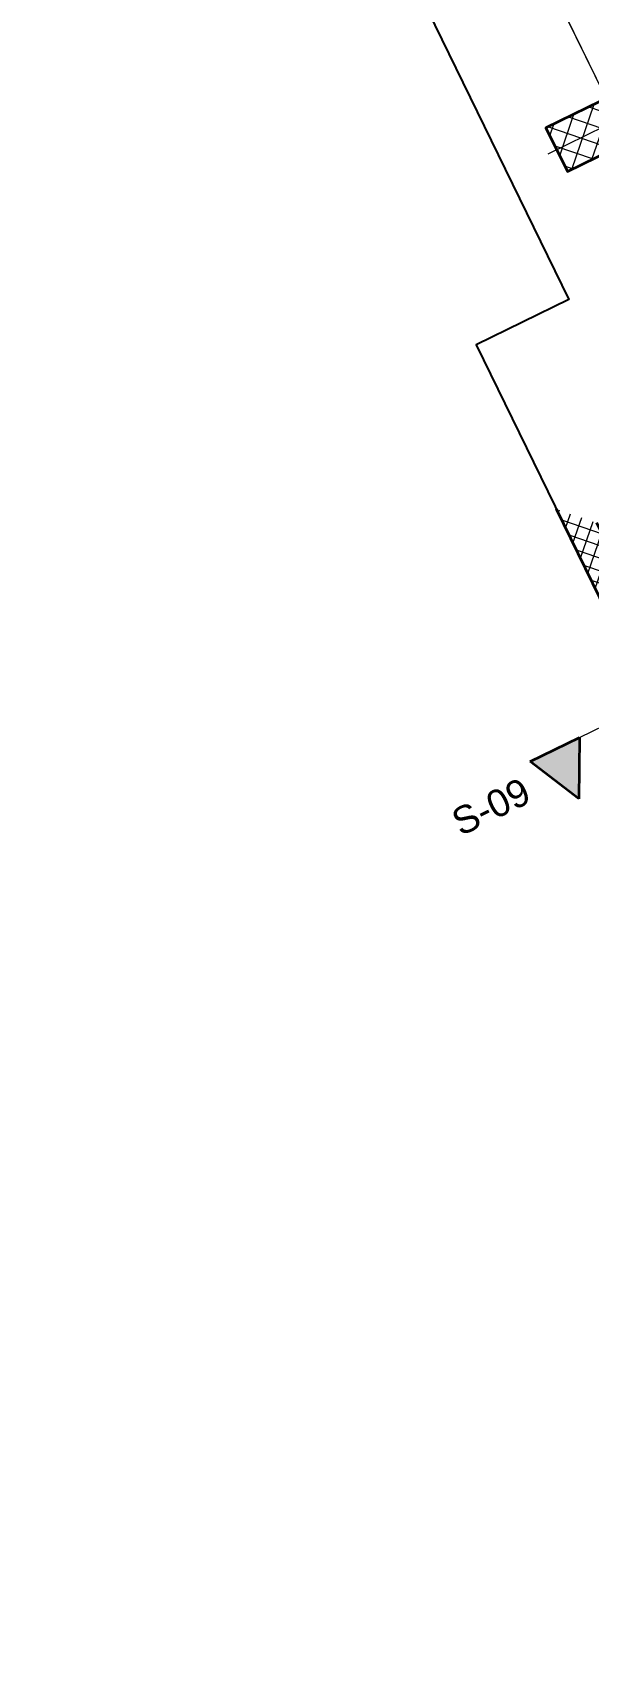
# Model space of a CAD drawing. Header units: metres. Extents: x 7511783 to 7512372, y 4692307 to 4692611.
# Drawn here: x 7512264.56 to 7512269.13, y 4692533.85 to 4692547.16 of the extents above; entities that cross this region are included whole.
import ezdxf

# ---------------------------------------------------------------- set-up
doc = ezdxf.new("R2010")
doc.units = ezdxf.units.M
doc.linetypes.add('Dot & Dashed', pattern=[670.2777624130249, 352.777767181396, -176.388883590699, 0, -141.11111164093])
for name, color, linetype, lineweight in [('A - Muret', 7, 'Continuous', 0), ('A - Muret_Pen_No__101', 252, 'Continuous', 0), ('A - Muret_Pen_No__7', 7, 'Continuous', 0), ('A - Pllaka Themel_Pen_No__42', 8, 'Continuous', 0), ('A - Shtyllat', 7, 'Continuous', 0), ('A1 - Bodrumi -1', 7, 'Continuous', 0), ('garazhat-netw-amiri - b1', 20, 'Continuous', 0), ('Interior - Furniture _Pen_No__42', 8, 'Continuous', 0), ('Marker - Section', 7, 'Continuous', 0), ('Marker - Section_Pen_No__25', 161, 'Continuous', 0), ('Marker - Section_Pen_No__85', 151, 'Continuous', 0), ('Structural - Bearing', 7, 'Continuous', 0), ('Structural - Bearing_Pen_No__20', 1, 'Continuous', 0), ('Structural - Bearing_Pen_No__21', 7, 'Continuous', 0)]:
    doc.layers.add(name, color=color, linetype=linetype, lineweight=lineweight)
doc.styles.add('GENERATED_STYLE_2', font='arialbd.ttf')

# ---------------------------------------------------------------- blocks, each defined once
blk = doc.blocks.new('Slab_1', base_point=(-1850.000000000003, -20500.83600967443))
at = {"layer": 'A - Pllaka Themel_Pen_No__42', "color": 8, "linetype": 'Continuous', "lineweight": 25, "flags": 128}
blk.add_lwpolyline([(-1850.000000000003, -20500.83600967443), (27400.0000000007, -20500.83534970144), (27400.0000000007, 1500), (-1000, 1500), (-999.9999999999992, -8550.830745419275), (-1850.000000000002, -8550.830745419275)], close=True, dxfattribs=at)
blk = doc.blocks.new('Wall_37', base_point=(-1850.000000000002, -8550.830745419275))
at = {"layer": 'A - Muret_Pen_No__101', "linetype": 'Continuous', "lineweight": 13}
h = blk.add_hatch(dxfattribs=at)
h.set_pattern_fill('CONCRETE_BLOCK', color=252, style=0, pattern_type=2)
h.set_pattern_definition([(44.99999999999998, (0, 0), (-68.94290863686237, 68.94290863686243), []), (135.0000000000001, (0, 0), (68.94290863686219, 68.94290863686261), [])])
h.paths.add_polyline_path([(-1850.000000000002, -8550.830745419275), (-1850.000000000003, -19000.83600967442), (-1600.000000000003, -18750.83612022176), (-1600.000000000002, -8800.830745419275)])
at = {"layer": 'A - Muret_Pen_No__7', "color": 7, "linetype": 'Continuous', "lineweight": 35, "flags": 128}
for points in [[(-1850.000000000002, -8550.830745419275), (-1850.000000000003, -19000.83600967442)], [(-1600.000000000003, -18750.83612022176), (-1600.000000000002, -8800.830745419275)]]:
    blk.add_lwpolyline(points, dxfattribs=at)
blk = doc.blocks.new('Column_12', base_point=(-63790.96833503789, 182406.9408084733))
at = {"layer": 'Structural - Bearing', "linetype": 'Continuous', "lineweight": 0}
h = blk.add_hatch(dxfattribs=at)
h.set_pattern_fill('CONCRETE_BLOCK', color=18, style=0, pattern_type=2)
h.set_pattern_definition([(44.99999999999998, (0, 0), (-91.92387818248316, 91.92387818248324), []), (135.0000000000001, (0, 0), (91.9238781824829, 91.92387818248349), [])])
h.paths.add_polyline_path([(-63040.96833503789, 182206.9408084733), (-63040.96833503789, 182606.9408084733), (-64540.96833503789, 182606.9408084733), (-64540.96833503789, 182206.9408084733)])
at = {"layer": 'Structural - Bearing_Pen_No__20', "color": 1, "linetype": 'Continuous', "lineweight": 0}
for p, q in [((-63790.96833503789, 182486.9408084733), (-63790.96833503789, 182686.9408084733)), ((-63870.96833503788, 182406.9408084733), (-64620.96833503788, 182406.9408084733)), ((-63790.96833503789, 182326.9408084733), (-63790.96833503789, 182126.9408084733)), ((-63710.96833503789, 182406.9408084733), (-62960.96833503789, 182406.9408084733))]:
    blk.add_line(p, q, dxfattribs=at)
blk.add_point((-63790.96833503789, 182406.9408084733), dxfattribs=at)
at = {"layer": 'Structural - Bearing_Pen_No__21', "color": 7, "linetype": 'Continuous', "lineweight": 35, "flags": 128}
blk.add_lwpolyline([(-63040.96833503789, 182206.9408084733), (-63040.96833503789, 182606.9408084733), (-64540.96833503789, 182606.9408084733), (-64540.96833503789, 182206.9408084733)], close=True, dxfattribs=at)
blk = doc.blocks.new('Car 05 22')
at = {"layer": 'Interior - Furniture _Pen_No__42', "color": 8, "linetype": 'Continuous', "lineweight": 25}
for p, q in [((1961.117547741, 983.221158223), (1928.938242309, 983.221158223)), ((1928.938242309, 983.221158223), (1957.843908175, 858.0544967500001)), ((1996.903176747, 974.9060932165999), (1961.117547741, 983.221158223)), ((2026.89661068, 945.007687052), (1996.903176747, 974.9060932165999)), ((2054.5732194, 897.577022836), (2026.89661068, 945.007687052)), ((-585.227090103, 801.027979058), (-706.3378894982, 775.7872218095)), ((-483.1389679684001, 817.2581826864), (-585.227090103, 801.027979058)), ((-372.3345973750002, 830.229933465), (-483.1389679684001, 817.2581826864)), ((-251.752794228, 841.043733947), (-372.3345973750002, 830.229933465)), ((-168.2198443133, 844.6061713611999), (-251.752794228, 841.043733947)), ((-78.35772569479998, 850.6357850930001), (-168.2198443133, 844.6061713611999)), ((-24.036324899, 852.2918850640001), (-78.35772569479998, 850.6357850930001)), ((40.3182760438, 852.3336850629998), (-24.036324899, 852.2918850640001)), ((230.8030912739, 845.5192631063), (40.3182760438, 852.3336850629998)), ((124.560977278, 791.3967861309999), (129.0398444, 820.4687779309999)), ((129.0398444, 820.4687779309999), (138.886242882, 832.3883788069998)), ((138.886242882, 832.3883788069998), (165.168377873, 840.275885275)), ((165.168377873, 840.275885275), (194.733578306, 844.324685204)), ((194.733578306, 844.324685204), (230.803091274, 845.519263106)), ((210.873013229, 809.2317387879999), (418.0703055720001, 816.1926024380003)), ((400.0158099590001, 847.596806379), (230.8030912739, 845.5192631063)), ((590.7241636140001, 851.6786068920001), (400.0158099590001, 847.596806379)), ((856.5325990199999, 856.169707455), (590.7241636140001, 851.6786068920001)), ((1129.8609284, 858.5331077519999), (856.5325990199999, 856.169707455)), ((1115.14443198, 808.948201529), (1108.59023357, 773.98329714)), ((1119.51383092, 833.2672045809999), (1115.14443198, 808.948201529)), ((1120.16623076, 836.3248049650001), (1119.51383092, 833.2672045809999)), ((1120.69723063, 838.160005195), (1120.16623076, 836.3248049650001)), ((1129.8609284, 858.5331077519999), (1120.69723063, 838.160005195)), ((1536.1071561, 860.3802508980001), (1129.8609284, 858.5331077519999)), ((1162.63563846, 830.4777734580001), (1220.13025657, 829.0713745190002)), ((1220.13025657, 829.0713745190002), (1369.65750367, 831.489072695)), ((1957.843908175, 858.0544967500001), (1536.1071561, 860.3802508980001)), ((1957.84390817, 858.0544967500001), (1977.22141076, 777.427813481)), ((2067.91700908, 857.6794056350001), (2054.5732194, 897.577022836)), ((2063.35562216, 792.2740022800001), (2070.42572439, 799.8521965630001)), ((2119.91703998, 857.4374531180001), (2067.91700908, 857.6794056350001)), ((2075.28112592, 835.6608695470001), (2067.91700908, 857.6794056350001)), ((2070.42572439, 799.8521965630001), (2075.2191259, 809.3983893609999)), ((2075.2191259, 809.3983893609999), (2075.28112592, 835.6608695470001)), ((2193.165590015, 856.4504063259001), (2119.91703998, 857.4374531180001)), ((2148.02030692, 790.4828861469999), (2166.81146925, 813.814537484)), ((2166.81146925, 813.814537484), (2182.27381684, 834.081841238)), ((2182.27381684, 834.081841238), (2193.16559002, 856.4504063260001)), ((2808.01466132, 852.5547640039999), (2193.165590015, 856.4504063259001)), ((2855.711363900001, 852.6327640009998), (2808.01466132, 852.5547640039999)), ((2808.01466132, 852.5547640039999), (2876.86636504, 843.317264394)), ((2891.44016583, 852.5287640049999), (2855.711363900001, 852.6327640009998)), ((2876.86636504, 843.317264394), (2954.16376923, 813.731165643)), ((2922.51356751, 852.034364026), (2891.44016583, 852.5287640049999)), ((2904.11849592, 832.8863289209997), (2905.06820589, 832.8379901159999)), ((2945.17226874, 849.4061641369999), (2922.51356751, 852.034364026)), ((2989.61447115, 839.6482645490003), (2945.17226874, 849.4061641369999)), ((2954.16376923, 813.731165643), (3075.78877375, 774.6896785450001)), ((3013.55027244, 833.064864827), (2989.61447115, 839.6482645490003)), ((3154.26138006, 782.5577669589998), (3013.55027244, 833.064864827)), ((-815.0478655078, 667.7598955197002), (-855.0523550635, 511.0116477078998)), ((-784.8200333720001, 721.8124613509999), (-815.0478655078, 667.7598955197002)), ((-757.6903274910002, 747.022066986), (-784.8200333720001, 721.8124613509999)), ((-768.2719792499998, 602.2788720830002), (-750.577082573, 669.7773949330001)), ((-706.3378894982, 775.7872218095), (-757.6903274910002, 747.022066986)), ((-729.425104913, 716.3992494200002), (-750.577082573, 669.7773949330001)), ((-701.0941271610001, 743.2591195180001), (-729.425104913, 716.3992494200002)), ((-664.8727541800001, 760.961322365), (-701.0941271610001, 743.2591195180001)), ((-626.571782751, 772.4860242179999), (-664.8727541800001, 760.961322365)), ((-594.8871138119998, 778.4895580349998), (-626.571782751, 772.4860242179999)), ((125.693926866, 743.8968737240001), (124.560977278, 791.3967861309999)), ((327.3887276080001, 761.920895626), (125.394377448, 756.455747737)), ((132.429139117, 722.8048827370001), (125.693926866, 743.8968737240001)), ((146.670770152, 710.6062742990001), (132.429139117, 722.8048827370001)), ((171.252864179, 696.6287725440001), (146.670770152, 710.6062742990001)), ((212.566754139, 676.5412700230002), (171.252864179, 696.6287725440001)), ((266.3151410770001, 654.566867265), (212.566754139, 676.5412700230002)), ((521.9507803269998, 764.6728959719999), (327.3887276080001, 761.920895626)), ((339.1227247570001, 683.1192857359999), (329.5580559370001, 633.8673348859999)), ((355.2943663540001, 762.315609428), (339.1227247570001, 683.1192857359999)), ((357.2289958010001, 683.375391506), (346.76505809, 629.492778784)), ((373.4006373970002, 762.5717151969999), (357.2289958010001, 683.375391506)), ((813.627009446, 769.327996556), (521.9507803269998, 764.6728959719999)), ((1108.59023357, 773.98329714), (813.627009446, 769.327996556)), ((1036.25651944, 772.8416796290002), (996.5002997029998, 578.7916468290002)), ((1041.96657906, 578.0240872360001), (1107.56627095, 773.967136299)), ((1173.32542975, 774.895061201), (1090.33970038, 577.89253068)), ((1108.59023357, 773.98329714), (1537.61805657, 780.025947399)), ((1537.61805657, 780.025611521), (1974.99295641, 786.0764425990001)), ((2000.39650233, 701.591770694), (1730.35620914, 633.8338533080002)), ((1939.15395607, 686.22492547), (1995.917261, 777.427813481)), ((1977.22141076, 777.427813481), (2019.59119012, 777.427813481)), ((2000.39650233, 701.591770694), (2213.53100788, 762.9814866290001)), ((2019.59119012, 777.427813481), (2044.48611622, 783.069509224)), ((2044.48611622, 783.069509224), (2063.35562216, 792.2740022800001)), ((2068.68333559, 787.696981005), (2065.39356605, 794.4584027669999)), ((2068.68333559, 787.696981005), (2148.02030692, 790.4828861469999)), ((2106.51930118, 732.1586113790001), (2148.02030692, 790.4828861469999)), ((2122.045506540001, 659.9572884350001), (2293.79610906, 697.6509877739999)), ((2148.02030692, 790.4828861469999), (2205.61920777, 792.204186117)), ((2205.61920777, 792.204186117), (2227.21980808, 791.0038861380001)), ((2226.59190807, 769.8777067159999), (2213.53100788, 762.9814866290001)), ((2213.53100788, 762.9814866290001), (2238.34670825, 752.240186817)), ((2234.36910819, 773.9630864369999), (2226.59190807, 769.8828865080001)), ((2227.21980808, 791.0038861380001), (2232.61990816, 790.029986155)), ((2232.61990816, 790.029986155), (2237.93539134, 787.2871225249999)), ((2238.46067648, 776.864360243), (2234.36910819, 773.9630864369999)), ((2240.81890828, 784.03918626), (2237.93539134, 787.2871225249999)), ((2238.34670825, 752.240186817), (2258.53170854, 739.717487037)), ((2238.46067648, 776.864360243), (2240.85090828, 780.5209863219999)), ((2240.85090828, 780.5209863219999), (2240.81890828, 784.03918626)), ((2258.53170854, 739.717487037), (2269.0398087, 731.086787188)), ((2269.0398087, 731.086787188), (2278.83550884, 721.965087348)), ((2278.83550884, 721.965087348), (2293.79610906, 697.6509877739999)), ((2293.79610906, 697.6509877739999), (2317.1870094, 700.7385877199999)), ((2293.79610906, 697.6386630720001), (2293.79610906, 697.6509877739999)), ((2317.1870094, 700.7385877199999), (2345.74280982, 702.7498876850001)), ((2355.134199750001, 639.912801441), (2317.1870094, 700.7385877199999)), ((2345.74280982, 702.7498876850001), (2378.929310310001, 702.0184876970001)), ((2410.10490185, 649.1086815510001), (2378.929310310001, 702.0184876970001)), ((2378.929310310001, 702.0184876970001), (2410.57231077, 694.2028878339999)), ((2410.57231077, 694.2028878339999), (2410.58631694, 694.1782473540001)), ((2428.73881104, 681.7061880529999), (2410.57231077, 694.2028878339999)), ((2428.73881104, 681.7061880529999), (2457.25830016, 700.035535323)), ((2428.77597173, 681.700745325), (2428.73881104, 681.7061880529999)), ((2428.77597173, 681.700745325), (2456.66545813, 639.8418234830003)), ((2457.25830016, 700.035535323), (2535.4819126, 697.9905877680001)), ((2535.422612600001, 697.9916562040003), (2673.21491462, 695.5089878119999)), ((2535.46586986, 697.9894090810001), (2535.4819126, 697.988971943)), ((2673.21491462, 695.5089878119999), (2787.200816290001, 691.4809878819998)), ((2787.200816290001, 691.4809878819998), (2868.415817480001, 687.223087957)), ((2868.395882330001, 687.22488671), (2959.72331881, 678.984388101)), ((2959.72331881, 678.984388101), (2868.415817480001, 687.1969879569999)), ((2959.72331881, 678.984388101), (3047.2313201, 666.2002883250001)), ((3022.47491973, 758.305686711), (3023.66221975, 762.4851866380001)), ((3024.49924208, 753.7186598590001), (3022.47491973, 758.305686711)), ((3023.66221975, 762.4851866380001), (3034.64521991, 765.0503865930001)), ((3037.91041996, 743.452886971), (3024.49924208, 753.7186598590001)), ((3034.64521991, 765.0503865930001), (3046.93432009, 763.817386614)), ((3050.61522015, 730.6688871950001), (3037.91041996, 743.452886971)), ((3046.93432009, 763.817386614), (3060.9451203, 762.9292866300001)), ((3047.20992906, 666.2041971140001), (3100.00912087, 656.556188494)), ((3064.50712035, 714.6457874760001), (3050.61522015, 730.6688871950001)), ((3060.9451203, 762.9292866300001), (3089.85712072, 757.3861867269998)), ((3076.97452053, 697.807687771), (3064.50712035, 714.6457874760001)), ((3100.48402088, 763.1120866269999), (3075.78877375, 774.6896785450001)), ((3100.00912087, 656.556188494), (3076.97452053, 697.807687771)), ((3089.85712072, 757.3861867269998), (3108.43932099, 751.4304868319999)), ((3114.13862108, 753.3111867989999), (3100.48402088, 763.1120866269999)), ((3108.43932099, 751.4304868319999), (3122.8656212, 746.4359869189999)), ((3122.8656212, 746.4359869189999), (3114.13862108, 753.3111867989999)), ((3170.0706946, 726.5554905960001), (3122.8656212, 746.4359869189999)), ((3235.883818752, 747.6101556219), (3154.26138006, 782.5577669589998)), ((3211.69204952, 701.0151137130001), (3170.0706946, 726.5554905960001)), ((3254.25934432, 663.1775183300001), (3211.69204952, 701.0151137130001)), ((3269.07948628, 728.3294692490001), (3235.883818752, 747.6101556219)), ((3298.56678787, 705.6390702070001), (3269.07948628, 728.3294692490001)), ((3337.33388997, 663.3806719909999), (3298.56678787, 705.6390702070001)), ((-768.2719792499998, 602.2788720830002), (-782.764796709, 510.0106247469999)), ((-764.3441764490001, 617.261773195), (-665.728145997, 623.9546285630003)), ((-665.728145997, 623.9546285630003), (-500.877431885, 634.180288886)), ((-500.877431885, 634.180288886), (-383.0238853850001, 641.9613403830001)), ((-383.0238853850001, 641.9613403830001), (-274.220886173, 631.318400078)), ((-274.220886173, 631.318400078), (-56.404854203, 600.536895199)), ((-56.404854203, 600.536895199), (145.941775497, 566.5900898169999)), ((145.941775497, 566.5900898169999), (233.261172115, 552.312592089)), ((233.261172115, 552.312592089), (315.3092800730001, 541.359190513)), ((319.4903281550001, 636.426864989), (266.3151410770001, 654.566867265)), ((315.2936019620001, 541.3606176840001), (384.2945810830001, 535.0794906230001)), ((392.7088835140001, 617.8124267930001), (319.4903281550001, 636.426864989)), ((384.2815104790001, 535.080362318), (454.174320738, 530.4191213629999)), ((474.8166917820001, 607.1053878569999), (392.7088835140001, 617.8124267930001)), ((521.3449804749999, 601.6186871690002), (474.8166917820001, 607.1053878569999)), ((569.9935686519999, 596.8381865689998), (521.3449804749999, 601.6186871690002)), ((652.59274858, 590.9845858339997), (569.9935686519999, 596.8381865689998)), ((772.8388193580001, 584.9903850819998), (652.59274858, 590.9845858339997)), ((907.2666866909999, 580.298084493), (772.8388193580001, 584.9903850819998)), ((1041.96657906, 578.0240872360001), (907.2666866909999, 580.298084493)), ((1227.79815085, 577.5186957939999), (1041.96657906, 578.0240872360001)), ((1316.09897866, 580.475793563), (1227.79815085, 577.5186957939999)), ((1403.02450604, 584.4121905939998), (1316.09897866, 580.475793563)), ((1483.8761315, 590.1361862749999), (1403.02450604, 584.4121905939998)), ((1562.00595611, 600.596478384), (1483.8761315, 590.1361862749999)), ((1510.85529759, 527.5929907539999), (1554.25309822, 533.0576906580001)), ((1554.25309822, 533.0576906580001), (1596.82961355, 540.969674969)), ((1730.35620914, 633.8338533080002), (1562.00595611, 600.596478384)), ((1597.28918852, 541.1774857889999), (1596.65116701, 540.8889849259999)), ((1610.72419049, 544.0665862469999), (1779.61280153, 581.7538898049997)), ((1779.61280153, 581.7538898049997), (1952.84760406, 621.338789111)), ((1952.84760406, 621.338789111), (2122.045506540001, 659.9572884350001)), ((2379.77420337, 575.387091212), (2355.13301598, 639.9159014410001)), ((2397.334105950001, 514.2584815219999), (2379.77250853, 575.3929912130001)), ((2436.02871163, 583.2244924540001), (2410.10490185, 649.1086815510001)), ((2453.63941421, 521.616582688), (2436.02871163, 583.2244924540001)), ((2456.66545813, 639.8418234830003), (2487.236391870001, 574.2621729599999)), ((2487.236391870001, 574.2621729599999), (2491.79934275, 562.0052962960001)), ((2491.79994982, 562.0052962960001), (2517.90263133, 477.034766618)), ((3152.92075342, 553.873393456), (3100.00912087, 656.556188494)), ((3189.62073735, 475.569766106), (3152.92075342, 553.873393456)), ((3301.867263790001, 602.80900872), (3254.25934432, 663.1775183300001)), ((3301.867263790001, 602.80900872), (3346.015513130001, 501.4217980699999)), ((3374.49419199, 603.583974516), (3337.33388997, 663.3806719909999)), ((3418.40079436, 512.7439783509999), (3374.49419199, 603.583974516)), ((-855.0523550635, 511.0116477078998), (-874.6778528530002, 344.9579771100001)), ((-782.7621654889999, 510.027376359), (-794.5333543099999, 390.6265818930001)), ((454.170282107, 530.4193907049998), (526.242583163, 526.2868907769997)), ((526.2331313149998, 526.2873073839999), (627.7018846490002, 521.814890855)), ((627.698546207, 521.8149872519999), (756.75876515, 518.0884218199999)), ((756.75876515, 518.0884218199999), (1322.62824821, 518.052230308)), ((1322.62824821, 518.052230308), (1420.49779626, 521.652890858)), ((1420.49066257, 521.652523245), (1466.64156934, 524.030772681)), ((1466.62639694, 524.0299908169999), (1510.87647584, 527.594696836)), ((2419.31580918, 395.7362626700001), (2397.33316008, 514.2635815229997)), ((2477.61661773, 401.0764635800001), (2453.63941421, 521.616582688)), ((2493.88922012, 269.050242651), (2477.61661773, 401.0764635800001)), ((2517.90263133, 477.034766618), (2537.54372273, 384.0810341510001)), ((3199.39883308, 466.7584630290001), (3189.62073735, 475.569766106)), ((3220.69886845, 454.388540188), (3199.39883308, 466.7584630290001)), ((3256.10680826, 439.2417534179999), (3220.67662376, 454.4014587129999)), ((3288.390194130001, 425.101248479), (3256.10680826, 439.2417534179999)), ((3319.36158057, 408.41284265), (3288.390194130001, 425.101248479)), ((3353.46269085, 384.2512837760001), (3319.36158057, 408.41284265)), ((3346.015513130001, 501.4217980699999), (3374.297465860001, 419.557472908)), ((3391.09039087, 344.247647689), (3374.297465860001, 419.557472908)), ((3457.47689648, 393.0984834030001), (3418.40079436, 512.7439783509999)), ((-874.6778528530002, 344.9579771100001), (-882.944054645, 194.680643518)), ((-794.5333543099999, 390.6265818930001), (-802.4328468090001, 258.715288008)), ((2433.73206705, 266.091642182), (2419.31580918, 395.7362626700001)), ((2503.10292147, 133.173421111), (2493.88922012, 269.050242651)), ((2537.54372273, 384.0810341510001), (2551.45611664, 285.6281997640001)), ((2551.45611664, 285.6281997640001), (2559.71041303, 193.693567653)), ((3321.23357975, 370.497229407), (3320.99727986, 362.132926485)), ((3320.99727986, 362.132926485), (3338.31527228, 276.8564967000001)), ((3324.654278260001, 377.297531782), (3321.23357975, 370.497229407)), ((3328.30797666, 379.591332583), (3324.654278260001, 377.297531782)), ((3338.468372210001, 379.4523325350001), (3328.30797666, 379.591332583)), ((3338.31527228, 276.8564967000001), (3351.882966340001, 172.661960307)), ((3363.640761200001, 357.811724976), (3338.468372210001, 379.4523325350001)), ((3377.182392130001, 359.9734848010001), (3353.46269085, 384.2512837760001)), ((3396.66521323, 315.8049103040001), (3363.640761200001, 357.811724976)), ((3391.09039087, 344.247647689), (3377.182392130001, 359.9734848010001)), ((3408.0703938, 289.3779877820001), (3396.66521323, 315.8049103040001)), ((3408.0703938, 289.3779877820001), (3413.77629411, 267.259988716)), ((3413.77548775, 267.2641933500001), (3418.45445829, 242.866384828)), ((3468.34279707, 330.9338860280001), (3457.47689648, 393.0984834030001)), ((3474.4914974, 263.721088865), (3468.34279707, 330.9338860280001)), ((-882.944054645, 194.680643518), (-885.3767076889999, 0)), ((-802.4328468090001, 258.715288008), (-806.8131426489999, 124.936494209)), ((2441.61713002, 131.955220918), (2433.73181129, 266.093942182)), ((2506.01959488, -3.86e-13), (2503.10292147, 133.173421111)), ((2559.71041303, 193.693567653), (2564.38081099, 101.185635342)), ((3351.882966340001, 172.661960307), (3358.343763510001, 75.87012649980001)), ((3418.452194370001, 242.878189745), (3424.044894670001, 200.723791525)), ((3424.044894670001, 200.723791525), (3427.72848251, 152.023715234)), ((3432.36383112, 39.98011396419999), (3427.72848251, 152.023715234)), ((3478.33319761, 199.917191559), (3474.4914974, 263.721088865)), ((3479.35651311, 164.9481933352), (3478.33319761, 199.917191559)), ((3489.519598210001, 164.9481933352), (3479.35651311, 164.9481933352)), ((3489.519598210001, -164.9481933352), (3489.519598210001, 164.9481933352)), ((-885.3767076889999, 0), (-882.944054645, -194.680643518)), ((-806.8131426489999, 124.936494209), (-808.0470753050001, 0)), ((-806.8131426489999, -124.936494209), (-808.0470753050001, 1.477e-13)), ((2444.0197128, -0.0273000043277), (2441.61701245, 131.957220918)), ((2444.0197128, 0.0273000043271), (2441.61701245, -131.957220918)), ((2564.38081099, 101.185635342), (2566.01761027, -0.00610000213065)), ((2564.38081099, -101.185635342), (2566.01761027, 0.00610000212997)), ((3353.95786543, 27.8932505984), (3358.343763510001, 75.87012649980001)), ((3353.95786543, 27.8932505984), (3353.95786543, -0.7649002671629999)), ((3353.95786543, -27.8932505984), (3353.95786543, 0.7649002671619999)), ((3370.89075802, 11.74110410089999), (3370.32315827, -0.7649002671629999)), ((3370.89075802, -11.74110410089999), (3370.32315827, 0.7649002671619999)), ((3372.49235732, 23.6550082622), (3370.89075802, 11.74110410089999)), ((3376.267285060001, 38.99395092400001), (3372.49235732, 23.6550082622)), ((3381.98685317, 46.5714162664), (3376.267285060001, 38.99395092400001)), ((3386.21005132, 48.3522168884), (3381.98685317, 46.5714162664)), ((3386.21005132, 48.3522168884), (3394.28954778, 48.3522168884)), ((3398.51284593, 46.5714162664), (3394.28954778, 48.3522168884)), ((3404.23226311, 38.99375151340001), (3398.51284593, 46.5714162664)), ((3404.23226311, 38.99375151340001), (3408.00714178, 23.6550082622)), ((3408.00714178, 23.6550082622), (3409.766541010001, 8.055102813469999)), ((3409.766541010001, 8.055102813469999), (3409.766541010001, -4.961e-13)), ((3431.76949509, 57.3729975776), (3431.76949509, 56.7710829698)), ((3432.04453126, -0.0109000038072), (3432.36383112, 39.98011396419999)), ((3432.04453126, 0.0109000038063), (3432.36383112, -39.98011396419999)), ((-802.4328468090001, -258.715288008), (-806.8131426489999, -124.936494209)), ((2441.61713002, -131.955220918), (2433.73181129, -266.093942182)), ((2506.01959488, -2.78e-13), (2503.10292147, -133.173421111)), ((2559.71041303, -193.693567653), (2564.38081099, -101.185635342)), ((3351.882966340001, -172.661960307), (3358.343763510001, -75.87012649980001)), ((3353.95786543, -27.8932505984), (3358.343763510001, -75.87012649980001)), ((3372.49235732, -23.6550082622), (3370.89075802, -11.74110410089999)), ((3376.267285060001, -38.99395092400001), (3372.49235732, -23.6550082622)), ((3381.98685317, -46.5714162664), (3376.267285060001, -38.99395092400001)), ((3386.21005132, -48.3522168884), (3381.98685317, -46.5714162664)), ((3386.21005132, -48.3522168884), (3394.28954778, -48.3522168884)), ((3398.51284593, -46.5714162664), (3394.28954778, -48.3522168884)), ((3404.23226311, -38.99375151340001), (3398.51284593, -46.5714162664)), ((3404.23226311, -38.99375151340001), (3408.00714178, -23.6550082622)), ((3408.00714178, -23.6550082622), (3409.766541010001, -8.055102813469999)), ((3409.766541010001, -8.055102813469999), (3409.766541010001, -3.892e-13)), ((3432.36383112, -39.98011396419999), (3427.72848251, -152.023715234)), ((3431.76949509, -57.3729975776), (3431.76949509, -56.7710829698)), ((-882.944054645, -194.680643518), (-874.6778528530002, -344.9579771100001)), ((-794.5333543099999, -390.6265818930001), (-802.4328468090001, -258.715288008)), ((2433.73206705, -266.091642182), (2419.31580918, -395.7362626700001)), ((2503.10292147, -133.173421111), (2493.88922012, -269.050242651)), ((2551.45611664, -285.6281997640001), (2559.71041303, -193.693567653)), ((3338.31527228, -276.8564967000001), (3351.882966340001, -172.661960307)), ((3413.77548775, -267.2641933500001), (3418.45445829, -242.866384828)), ((3418.452194370001, -242.878189745), (3424.044894670001, -200.723791525)), ((3424.044894670001, -200.723791525), (3427.72848251, -152.023715234)), ((3468.34279707, -330.9338860280001), (3474.4914974, -263.721088865)), ((3474.4914974, -263.721088865), (3478.33319761, -199.917191559)), ((3478.33319761, -199.917191559), (3479.35651311, -164.9481933352)), ((3479.35651311, -164.9481933352), (3489.519598210001, -164.9481933352)), ((-874.6778528530002, -344.9579771100001), (-855.0523550635, -511.0116477078998)), ((-782.7621654889999, -510.027376359), (-794.5333543099999, -390.6265818930001)), ((2419.31580918, -395.7362626700001), (2397.33316008, -514.2635815229997)), ((2493.88922012, -269.050242651), (2477.61661773, -401.0764635800001)), ((2517.90263133, -477.034766618), (2537.54372273, -384.0810341510001)), ((2537.54372273, -384.0810341510001), (2551.45611664, -285.6281997640001)), ((3353.46269085, -384.2512837760001), (3319.36158057, -408.41284265)), ((3320.99727986, -362.132926485), (3338.31527228, -276.8564967000001)), ((3321.23357975, -370.497229407), (3320.99727986, -362.132926485)), ((3324.654278260001, -377.297531782), (3321.23357975, -370.497229407)), ((3328.30797666, -379.591332583), (3324.654278260001, -377.297531782)), ((3338.468372210001, -379.4523325350001), (3328.30797666, -379.591332583)), ((3363.640761200001, -357.811724976), (3338.468372210001, -379.4523325350001)), ((3377.182392130001, -359.9734848010001), (3353.46269085, -384.2512837760001)), ((3396.66521323, -315.8049103040001), (3363.640761200001, -357.811724976)), ((3391.09039087, -344.247647689), (3374.297465860001, -419.557472908)), ((3391.09039087, -344.247647689), (3377.182392130001, -359.9734848010001)), ((3408.0703938, -289.3779877820001), (3396.66521323, -315.8049103040001)), ((3408.0703938, -289.3779877820001), (3413.77629411, -267.259988716)), ((3418.40079436, -512.7439783509999), (3457.47689648, -393.0984834030001)), ((3457.47689648, -393.0984834030001), (3468.34279707, -330.9338860280001)), ((-855.0523550635, -511.0116477078998), (-815.0478655078, -667.7598955197002)), ((-768.2719792499998, -602.2788720830002), (-782.764796709, -510.0106247469999)), ((384.2815104790001, -535.080362318), (454.174320738, -530.4191213629999)), ((454.170282107, -530.4193907049998), (526.242583163, -526.2868907769997)), ((526.2331313149998, -526.2873073839999), (627.7018846490002, -521.814890855)), ((627.698546207, -521.8149872519999), (756.75876515, -518.0884218199999)), ((756.75876515, -518.0884218199999), (1322.62824821, -518.052230308)), ((1322.62824821, -518.052230308), (1420.49779626, -521.652890858)), ((1420.49066257, -521.652523245), (1466.64156934, -524.030772681)), ((1466.62639694, -524.0299908169999), (1510.87647584, -527.594696836)), ((1510.85529759, -527.5929907539999), (1554.25309822, -533.0576906580001)), ((2397.334105950001, -514.2584815219999), (2379.77250853, -575.3929912130001)), ((2453.63941421, -521.616582688), (2436.02871163, -583.2244924540001)), ((2477.61661773, -401.0764635800001), (2453.63941421, -521.616582688)), ((2491.79994982, -562.0052962960001), (2517.90263133, -477.034766618)), ((3189.62073735, -475.569766106), (3152.92075342, -553.873393456)), ((3199.39883308, -466.7584630290001), (3189.62073735, -475.569766106)), ((3220.69886845, -454.388540188), (3199.39883308, -466.7584630290001)), ((3256.10680826, -439.2417534179999), (3220.67662376, -454.4014587129999)), ((3288.390194130001, -425.101248479), (3256.10680826, -439.2417534179999)), ((3319.36158057, -408.41284265), (3288.390194130001, -425.101248479)), ((3301.867263790001, -602.80900872), (3346.015513130001, -501.4217980699999)), ((3346.015513130001, -501.4217980699999), (3374.297465860001, -419.557472908)), ((3374.49419199, -603.583974516), (3418.40079436, -512.7439783509999)), ((-768.2719792499998, -602.2788720830002), (-750.577082573, -669.7773949330001)), ((-764.3441764490001, -617.261773195), (-665.728145997, -623.9546285630003)), ((-665.728145997, -623.9546285630003), (-500.877431885, -634.180288886)), ((-500.877431885, -634.180288886), (-383.0238853850001, -641.9613403830001)), ((-383.0238853850001, -641.9613403830001), (-274.220886173, -631.318400078)), ((-274.220886173, -631.318400078), (-56.404854203, -600.536895199)), ((-56.404854203, -600.536895199), (145.941775497, -566.5900898169999)), ((145.941775497, -566.5900898169999), (233.261172115, -552.312592089)), ((266.3151410770001, -654.566867265), (212.566754139, -676.5412700230002)), ((233.261172115, -552.312592089), (315.3092800730001, -541.359190513)), ((319.4903281550001, -636.426864989), (266.3151410770001, -654.566867265)), ((315.2936019620001, -541.3606176840001), (384.2945810830001, -535.0794906230001)), ((392.7088835140001, -617.8124267930001), (319.4903281550001, -636.426864989)), ((339.1227247570001, -683.1192857359999), (329.5580559370001, -633.8673348859999)), ((357.2289958010001, -683.375391506), (346.76505809, -629.492778784)), ((474.8166917820001, -607.1053878569999), (392.7088835140001, -617.8124267930001)), ((521.3449804749999, -601.6186871690002), (474.8166917820001, -607.1053878569999)), ((569.9935686519999, -596.8381865689998), (521.3449804749999, -601.6186871690002)), ((652.59274858, -590.9845858339997), (569.9935686519999, -596.8381865689998)), ((772.8388193580001, -584.9903850819998), (652.59274858, -590.9845858339997)), ((907.2666866909999, -580.298084493), (772.8388193580001, -584.9903850819998)), ((1041.96657906, -578.0240872360001), (907.2666866909999, -580.298084493)), ((1036.25651944, -772.8416796290002), (996.5002997029998, -578.7916468290002)), ((1227.79815085, -577.5186957939999), (1041.96657906, -578.0240872360001)), ((1041.96657906, -578.0240872360001), (1107.56627095, -773.967136299)), ((1173.32542975, -774.895061201), (1090.33970038, -577.89253068)), ((1316.09897866, -580.475793563), (1227.79815085, -577.5186957939999)), ((1403.02450604, -584.4121905939998), (1316.09897866, -580.475793563)), ((1483.8761315, -590.1361862749999), (1403.02450604, -584.4121905939998)), ((1562.00595611, -600.596478384), (1483.8761315, -590.1361862749999)), ((1554.25309822, -533.0576906580001), (1596.82961355, -540.969674969)), ((1730.35620914, -633.8338533080002), (1562.00595611, -600.596478384)), ((1597.28918852, -541.1774857889999), (1596.65116701, -540.8889849259999)), ((1610.72419049, -544.0665862469999), (1779.61280153, -581.7538898049997)), ((2000.39650233, -701.591770694), (1730.35620914, -633.8338533080002)), ((1779.61280153, -581.7538898049997), (1952.84760406, -621.338789111)), ((1952.84760406, -621.338789111), (2122.045506540001, -659.9572884350001)), ((2122.045506540001, -659.9572884350001), (2293.79610906, -697.6509877739999)), ((2355.134199750001, -639.912801441), (2317.1870094, -700.7385877199999)), ((2379.77420337, -575.387091212), (2355.13301598, -639.9159014410001)), ((2410.10490185, -649.1086815510001), (2378.929310310001, -702.0184876970001)), ((2436.02871163, -583.2244924540001), (2410.10490185, -649.1086815510001)), ((2428.77597173, -681.700745325), (2456.66545813, -639.8418234830003)), ((2456.66545813, -639.8418234830003), (2487.236391870001, -574.2621729599999)), ((2487.236391870001, -574.2621729599999), (2491.79934275, -562.0052962960001)), ((3047.20992906, -666.2041971140001), (3100.00912087, -656.556188494)), ((3100.00912087, -656.556188494), (3076.97452053, -697.807687771)), ((3152.92075342, -553.873393456), (3100.00912087, -656.556188494)), ((3254.25934432, -663.1775183300001), (3211.69204952, -701.0151137130001)), ((3301.867263790001, -602.80900872), (3254.25934432, -663.1775183300001)), ((3298.56678787, -705.6390702070001), (3337.33388997, -663.3806719909999)), ((3337.33388997, -663.3806719909999), (3374.49419199, -603.583974516)), ((-815.0478655078, -667.7598955197002), (-784.8200333720001, -721.8124613509999)), ((-784.8200333720001, -721.8124613509999), (-757.6903274910002, -747.022066986)), ((-757.6903274910002, -747.022066986), (-706.3378894982, -775.7872218095)), ((-729.425104913, -716.3992494200002), (-750.577082573, -669.7773949330001)), ((-701.0941271610001, -743.2591195180001), (-729.425104913, -716.3992494200002)), ((-706.3378894982, -775.7872218095), (-585.227090103, -801.027979058)), ((-664.8727541800001, -760.961322365), (-701.0941271610001, -743.2591195180001)), ((-626.571782751, -772.4860242179999), (-664.8727541800001, -760.961322365)), ((-594.8871138119998, -778.4895580349998), (-626.571782751, -772.4860242179999)), ((125.693926866, -743.8968737240001), (124.560977278, -791.3967861309999)), ((124.560977278, -791.3967861309999), (129.0398444, -820.4687779309999)), ((327.3887276080001, -761.920895626), (125.394377448, -756.455747737)), ((132.429139117, -722.8048827370001), (125.693926866, -743.8968737240001)), ((146.670770152, -710.6062742990001), (132.429139117, -722.8048827370001)), ((171.252864179, -696.6287725440001), (146.670770152, -710.6062742990001)), ((212.566754139, -676.5412700230002), (171.252864179, -696.6287725440001)), ((521.9507803269998, -764.6728959719999), (327.3887276080001, -761.920895626)), ((355.2943663540001, -762.315609428), (339.1227247570001, -683.1192857359999)), ((373.4006373970002, -762.5717151969999), (357.2289958010001, -683.375391506)), ((813.627009446, -769.327996556), (521.9507803269998, -764.6728959719999)), ((1108.59023357, -773.98329714), (813.627009446, -769.327996556)), ((1108.59023357, -773.98329714), (1537.61805657, -780.025947399)), ((1115.14443198, -808.948201529), (1108.59023357, -773.98329714)), ((1537.61805657, -780.025611521), (1974.99295641, -786.0764425990001)), ((1939.15395607, -686.22492547), (1995.917261, -777.427813481)), ((1957.84390817, -858.0544967500001), (1977.22141076, -777.427813481)), ((1977.22141076, -777.427813481), (2019.59119012, -777.427813481)), ((2000.39650233, -701.591770694), (2213.53100788, -762.9814866290001)), ((2019.59119012, -777.427813481), (2044.48611622, -783.069509224)), ((2044.48611622, -783.069509224), (2063.35562216, -792.2740022800001)), ((2063.35562216, -792.2740022800001), (2070.42572439, -799.8521965630001)), ((2068.68333559, -787.696981005), (2065.39356605, -794.4584027669999)), ((2068.68333559, -787.696981005), (2148.02030692, -790.4828861469999)), ((2106.51930118, -732.1586113790001), (2148.02030692, -790.4828861469999)), ((2148.02030692, -790.4828861469999), (2166.81146925, -813.814537484)), ((2148.02030692, -790.4828861469999), (2205.61920777, -792.204186117)), ((2205.61920777, -792.204186117), (2227.21980808, -791.0038861380001)), ((2213.53100788, -762.9814866290001), (2238.34670825, -752.240186817)), ((2226.59190807, -769.8777067159999), (2213.53100788, -762.9814866290001)), ((2234.36910819, -773.9630864369999), (2226.59190807, -769.8828865080001)), ((2227.21980808, -791.0038861380001), (2232.61990816, -790.029986155)), ((2232.61990816, -790.029986155), (2237.93539134, -787.2871225249999)), ((2238.46067648, -776.864360243), (2234.36910819, -773.9630864369999)), ((2240.81890828, -784.03918626), (2237.93539134, -787.2871225249999)), ((2238.34670825, -752.240186817), (2258.53170854, -739.717487037)), ((2238.46067648, -776.864360243), (2240.85090828, -780.5209863219999)), ((2240.85090828, -780.5209863219999), (2240.81890828, -784.03918626)), ((2258.53170854, -739.717487037), (2269.0398087, -731.086787188)), ((2269.0398087, -731.086787188), (2278.83550884, -721.965087348)), ((2278.83550884, -721.965087348), (2293.79610906, -697.6509877739999)), ((2293.79610906, -697.6386630720001), (2293.79610906, -697.6509877739999)), ((2293.79610906, -697.6509877739999), (2317.1870094, -700.7385877199999)), ((2317.1870094, -700.7385877199999), (2345.74280982, -702.7498876850001)), ((2345.74280982, -702.7498876850001), (2378.929310310001, -702.0184876970001)), ((2378.929310310001, -702.0184876970001), (2410.57231077, -694.2028878339999)), ((2428.73881104, -681.7061880529999), (2410.57231077, -694.2028878339999)), ((2410.57231077, -694.2028878339999), (2410.58631694, -694.1782473540001)), ((2428.77597173, -681.700745325), (2428.73881104, -681.7061880529999)), ((2428.73881104, -681.7061880529999), (2457.25830016, -700.035535323)), ((2457.25830016, -700.035535323), (2535.4819126, -697.9905877680001)), ((2535.422612600001, -697.9916562040003), (2673.21491462, -695.5089878119999)), ((2535.46586986, -697.9894090810001), (2535.4819126, -697.988971943)), ((2673.21491462, -695.5089878119999), (2787.200816290001, -691.4809878819998)), ((2787.200816290001, -691.4809878819998), (2868.415817480001, -687.223087957)), ((2868.395882330001, -687.22488671), (2959.72331881, -678.984388101)), ((2959.72331881, -678.984388101), (2868.415817480001, -687.1969879569999)), ((2954.16376923, -813.731165643), (3075.78877375, -774.6896785450001)), ((2959.72331881, -678.984388101), (3047.2313201, -666.2002883250001)), ((3013.55027244, -833.064864827), (3154.26138006, -782.5577669589998)), ((3024.49924208, -753.7186598590001), (3022.47491973, -758.305686711)), ((3022.47491973, -758.305686711), (3023.66221975, -762.4851866380001)), ((3023.66221975, -762.4851866380001), (3034.64521991, -765.0503865930001)), ((3037.91041996, -743.452886971), (3024.49924208, -753.7186598590001)), ((3034.64521991, -765.0503865930001), (3046.93432009, -763.817386614)), ((3050.61522015, -730.6688871950001), (3037.91041996, -743.452886971)), ((3046.93432009, -763.817386614), (3060.9451203, -762.9292866300001)), ((3064.50712035, -714.6457874760001), (3050.61522015, -730.6688871950001)), ((3060.9451203, -762.9292866300001), (3089.85712072, -757.3861867269998)), ((3076.97452053, -697.807687771), (3064.50712035, -714.6457874760001)), ((3100.48402088, -763.1120866269999), (3075.78877375, -774.6896785450001)), ((3089.85712072, -757.3861867269998), (3108.43932099, -751.4304868319999)), ((3114.13862108, -753.3111867989999), (3100.48402088, -763.1120866269999)), ((3108.43932099, -751.4304868319999), (3122.8656212, -746.4359869189999)), ((3122.8656212, -746.4359869189999), (3114.13862108, -753.3111867989999)), ((3170.0706946, -726.5554905960001), (3122.8656212, -746.4359869189999)), ((3154.26138006, -782.5577669589998), (3235.883818752, -747.6101556219)), ((3211.69204952, -701.0151137130001), (3170.0706946, -726.5554905960001)), ((3235.883818752, -747.6101556219), (3269.07948628, -728.3294692490001)), ((3269.07948628, -728.3294692490001), (3298.56678787, -705.6390702070001)), ((-585.227090103, -801.027979058), (-483.149337101, -817.256968783)), ((-483.149337101, -817.256968783), (-372.3345973750002, -830.229933465)), ((-372.3345973750002, -830.229933465), (-251.752794228, -841.043733947)), ((-251.752794228, -841.043733947), (-168.2198443133, -844.6061713611999)), ((-168.2198443133, -844.6061713611999), (-78.35772569479998, -850.6357850930001)), ((-78.35772569479998, -850.6357850930001), (-24.036324899, -852.2918850640001)), ((-24.036324899, -852.2918850640001), (40.3182760438, -852.3336850629998)), ((40.3182760438, -852.3336850629998), (230.8030912739, -845.5192631063)), ((129.0398444, -820.4687779309999), (138.886242882, -832.3883788069998)), ((138.886242882, -832.3883788069998), (165.168377873, -840.275885275)), ((165.168377873, -840.275885275), (194.733578306, -844.324685204)), ((194.733578306, -844.324685204), (230.803091274, -845.519263106)), ((210.873013229, -809.2317387879999), (418.0703055720001, -816.1926024380003)), ((230.8030912739, -845.5192631063), (400.0158099590001, -847.596806379)), ((400.0158099590001, -847.596806379), (590.7241636140001, -851.6786068920001)), ((590.7241636140001, -851.6786068920001), (856.5325990199999, -856.169707455)), ((856.5325990199999, -856.169707455), (1129.8609284, -858.5331077519999)), ((1119.51383092, -833.2672045809999), (1115.14443198, -808.948201529)), ((1120.16623076, -836.3248049650001), (1119.51383092, -833.2672045809999)), ((1120.69723063, -838.160005195), (1120.16623076, -836.3248049650001)), ((1129.8609284, -858.5331077519999), (1120.69723063, -838.160005195)), ((1129.8609284, -858.5331077519999), (1536.1071561, -860.3802508980001)), ((1162.63563846, -830.4777734580001), (1220.13025657, -829.0713745190002)), ((1220.13025657, -829.0713745190002), (1369.65750367, -831.489072695)), ((1536.1071561, -860.3802508980001), (1957.84390817, -858.0544967500001)), ((1957.84390817, -858.0544967500001), (1928.938242309, -983.221158223)), ((2026.89661068, -945.007687052), (2054.5732194, -897.577022836)), ((2054.5732194, -897.577022836), (2067.917009081, -857.6794056350001)), ((2075.28112592, -835.6608695470001), (2067.91700908, -857.6794056350001)), ((2067.917009081, -857.6794056350001), (2119.91703998, -857.4374531180001)), ((2070.42572439, -799.8521965630001), (2075.2191259, -809.3983893609999)), ((2075.2191259, -809.3983893609999), (2075.28112592, -835.6608695470001)), ((2119.91703998, -857.4374531180001), (2193.165590015, -856.4504063259001)), ((2166.81146925, -813.814537484), (2182.27381684, -834.081841238)), ((2182.27381684, -834.081841238), (2193.16559002, -856.4504063260001)), ((2193.165590015, -856.4504063259001), (2808.01466132, -852.5547640039999)), ((2808.01466132, -852.5547640039999), (2876.86636504, -843.317264394)), ((2808.01466132, -852.5547640039999), (2855.711363900001, -852.6327640009998)), ((2855.711363900001, -852.6327640009998), (2891.44016583, -852.5287640049999)), ((2876.86636504, -843.317264394), (2954.16376923, -813.731165643)), ((2891.44016583, -852.5287640049999), (2922.51356751, -852.034364026)), ((2922.51356751, -852.034364026), (2945.17226874, -849.4061641369999)), ((2945.17226874, -849.4061641369999), (2989.61447115, -839.6482645490003)), ((2989.61447115, -839.6482645490003), (3013.55027244, -833.064864827)), ((1928.938242309, -983.221158223), (1961.117547741, -983.221158223)), ((1961.117547741, -983.221158223), (1996.903176747, -974.9060932165999)), ((1996.903176747, -974.9060932165999), (2026.89661068, -945.007687052))]:
    blk.add_line(p, q, dxfattribs=at)
for centre, radius, start, end in [((492.8743121958, 217.6762888661), 973.2499460395999, 154.1544541405, 170.9117329646), ((1649.811844864, 0), 1520.416064058, 158.6992078, 201.3007921999999), ((-1245.217819199, 0), 2907.303426369, 349.2141992177, 10.78580078235), ((1856.361619248, -1.736472437241999), 2353.963924674, 170.8803955853, 189.9222862500999), ((492.8743121958, -217.6762888661), 973.2499460395999, 191.230533967, 205.8455458595)]:
    blk.add_arc(centre, radius, start, end, dxfattribs=at)
blk = doc.blocks.new('Cutting Plane_1', base_point=(-2729.038131649883, -10324.94421901171))
at = {"layer": 'Marker - Section_Pen_No__25', "linetype": 'Continuous', "lineweight": 35}
blk.add_hatch(color=161, dxfattribs=at).paths.add_polyline_path([(-2954.038131649884, -10324.94421901171), (-2504.038131649883, -10324.94421901171), (-2729.038131649883, -10774.94421901171)])
at = {"layer": 'Marker - Section_Pen_No__25', "color": 161, "linetype": 'Continuous', "lineweight": 35}
for p, q in [((-2729.038131649883, -10774.94421901171), (-2954.038131649884, -10324.94421901171)), ((-2954.038131649884, -10324.94421901171), (-2504.038131649883, -10324.94421901171)), ((-2504.038131649883, -10324.94421901171), (-2729.038131649883, -10774.94421901171))]:
    blk.add_line(p, q, dxfattribs=at)
at = {"layer": 'Marker - Section_Pen_No__85', "color": 151, "linetype": 'Dot & Dashed', "lineweight": 20}
blk.add_line((-2504.038131649883, -10324.94421901171), (75513.27257534125, -10324.94421901171), dxfattribs=at)
at = {"layer": 'Marker - Section_Pen_No__25', "color": 161, "lineweight": 35, "insert": (-3739.098131649883, -10630.78136186885), "char_height": 225, "attachment_point": 7, "style": 'GENERATED_STYLE_2'}
blk.add_mtext('\\A1;\\pt0;{\\fArial|b0|i0|c0|p34;S-09}', dxfattribs=at)

msp = doc.modelspace()

# ---------------------------------------------------------------- linework, layer by layer
at = {"layer": 'garazhat-netw-amiri - b1', "color": 20, "linetype": 'Continuous', "lineweight": 0}
msp.add_line((7512266.773589828, 4692551.734773342), (7512269.495901359, 4692546.164403522), dxfattribs=at)
at = {"layer": 'garazhat-netw-amiri - b1'}
msp.add_lwpolyline([(7512266.773589828, 4692551.734773342), (7512269.495901359, 4692546.164403522), (7512273.493989375, 4692548.11832067), (7512270.771677844, 4692553.68869049), (7512266.773589828, 4692551.734773342)], close=True, dxfattribs=at)

# ---------------------------------------------------------------- block references
at = {"layer": 'A - Muret', "color": 7, "lineweight": 35, "xscale": 0.001, "yscale": 0.001, "zscale": 0.001, "rotation": 26.04535599708318}
msp.add_blockref('Wall_37', (7512268.865983534, 4692543.240004657), dxfattribs=at)
at = {"layer": 'A - Shtyllat', "color": 7, "lineweight": 35, "xscale": 0.001, "yscale": 0.001, "zscale": 0.001, "rotation": 26.04535599708318}
msp.add_blockref('Column_12', (7512269.543865957, 4692546.521754047), dxfattribs=at)
at = {"layer": 'A1 - Bodrumi -1', "color": 8, "linetype": 'Continuous', "lineweight": 25, "xscale": 0.001, "yscale": 0.001, "zscale": 0.001, "rotation": 26.04535599708318}
msp.add_blockref('Slab_1', (7512273.454398023, 4692533.85123144), dxfattribs=at)
at = {"layer": 'Interior - Furniture _Pen_No__42', "color": 8, "linetype": 'Continuous', "lineweight": 25, "xscale": -0.001, "yscale": 0.001, "rotation": 296.0453559970832}
msp.add_blockref('Car 05 22', (7512271.366726949, 4692548.175455934), dxfattribs=at)
at = {"layer": 'Marker - Section', "color": 151, "lineweight": 20, "xscale": 0.001, "yscale": 0.001, "zscale": 0.001, "rotation": 26.04535599708318}
msp.add_blockref('Cutting Plane_1', (7512268.855196773, 4692541.260087916), dxfattribs=at)

doc.saveas('drawing.dxf')
